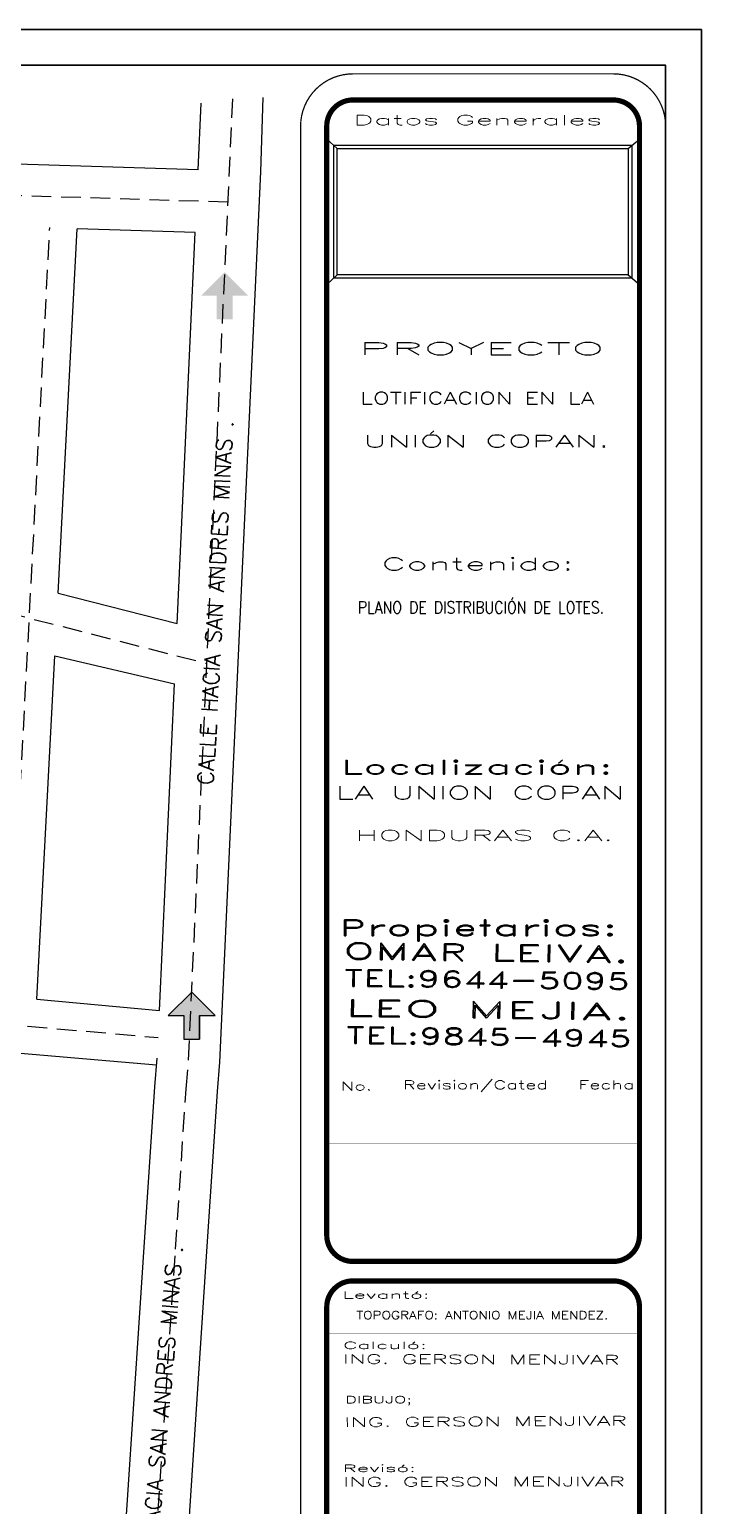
# Model space of a CAD drawing. Header units: metres. Extents: x 294898 to 295286, y 1620966 to 1622103.
# Drawn here: x 295200.5 to 295286.1, y 1621915.2 to 1622103.1 of the extents above; entities that cross this region are included whole.
import ezdxf
from ezdxf.enums import TextEntityAlignment as Align

# ---------------------------------------------------------------- set-up
doc = ezdxf.new("R2010")
doc.units = ezdxf.units.M
doc.linetypes.add('DASHED2', pattern=[0.375, 0.25, -0.125])
doc.styles.add('_TCW_TXTSTY_3', font='ROMAND.SHX', dxfattribs={"width": 2})
doc.styles.add('_TCW_TXTSTY_4', font='ROMAND.SHX', dxfattribs={"width": 1.5})
doc.styles.get("Standard").update_dxf_attribs({"font": 'simplex.shx'})

msp = doc.modelspace()

# ---------------------------------------------------------------- hatches: boundary and pattern name
h = msp.add_hatch(color=256)
h.dxf.hatch_style = 1
h.paths.add_polyline_path([(295225.3836, 1622072.231), (295222.3679, 1622069.231), (295224.3679, 1622069.231), (295224.3679, 1622066.231), (295226.3679, 1622066.231), (295226.3679, 1622069.231), (295228.3679, 1622069.231)])
h = msp.add_hatch(color=256)
h.dxf.hatch_style = 1
h.paths.add_polyline_path([(295221.1766, 1621980.5803), (295218.161, 1621977.5803), (295220.161, 1621977.5803), (295220.161, 1621974.5803), (295222.161, 1621974.5803), (295222.161, 1621977.5803), (295224.161, 1621977.5803)])

# ---------------------------------------------------------------- linework, layer by layer
at = {"color": 1, "linetype": 'DASHED2', "ltscale": 10}
for p, q in [((295223.3634, 1622028.2202, 761.473), (295226.3961, 1622094.29, 761.473)), ((295225.7927, 1622081.1448, 761.473), (295128.0444, 1622084.1758, 761.473)), ((295197.7778, 1621976.4305, 774.533), (295203.1146, 1622077.9215, 774.533)), ((295220.7783, 1621971.9014, 761.473), (295223.3634, 1622028.2202, 761.473)), ((295220.4582, 1621968.1982, 761.473), (295220.7783, 1621971.9014, 761.473)), ((295219.1138, 1621947.8159, 761.473), (295220.4582, 1621968.1982, 761.473)), ((295215.6852, 1621895.8361, 761.473), (295219.1138, 1621947.8159, 761.473))]:
    msp.add_line(p, q, dxfattribs=at)
for p, q in [((295238.3611, 1622089.1682), (295239.6901, 1622087.9783)), ((295276.7439, 1622087.9783), (295278.1683, 1622089.1682)), ((295204.1721, 1622031.3809, 774.533), (295206.6097, 1622077.7377, 774.533)), ((295239.6901, 1622071.8901), (295238.3611, 1622070.6635)), ((295276.7439, 1622071.8901), (295278.1683, 1622070.6635)), ((295201.4534, 1621979.6778, 774.533), (295203.7512, 1622023.3747, 774.533)), ((295203.7512, 1622023.3747, 769.142), (295218.9727, 1622019.7994, 769.142)), ((295201.4534, 1621979.6778, 774.533), (295217.0641, 1621978.2204, 774.533))]:
    msp.add_line(p, q)
at = {"color": 7, "lineweight": 35, "ltscale": 0.5}
for points in [[(294898.4946, 1621823.8246), (295286.0547, 1621823.8246), (295286.0547, 1622103.1307), (294898.4946, 1622103.1307)], [(294902.5539, 1621828.3841), (295281.4952, 1621828.3841), (295281.4952, 1622098.5711), (294902.5539, 1622098.5711)]]:
    msp.add_lwpolyline(points, close=True, dxfattribs=at)
at = {"flags": 128}
for points, elevation in [([(295221.9777, 1622085.265), (295128.1958, 1622088.173), (294941.0937, 1622096.5431)], 761.473), ([(295229.9747, 1622085.017), (295230.2571, 1622094.4859)], 761.473), ([(295221.9777, 1622085.265), (295222.367, 1622093.7465)], 761.473), ([(294984.995, 1621897.296), (295013.5786, 1621869.2109), (295061.6733, 1621844.6693), (295146.4273, 1621837.6093), (295219.6852, 1621838.1652), (295219.6852, 1621895.7043), (295223.1051, 1621947.5526), (295224.4468, 1621967.8943), (295224.7703, 1621971.6374), (295227.3592, 1622028.0368), (295229.9747, 1622085.017)], 761.473), ([(295219.3265, 1622027.5078), (295219.3676, 1622028.4036), (295221.6108, 1622077.2725), (295206.6097, 1622077.7377)], 761.473), ([(295204.1721, 1622031.3809), (295219.3265, 1622027.5078)], 774.533), ([(295217.0641, 1621978.2204), (295218.9727, 1622019.7994)], 761.473), ([(295221.1766, 1621980.5803), (295218.161, 1621977.5803), (295220.161, 1621977.5803), (295220.161, 1621974.5803), (295222.161, 1621974.5803), (295222.161, 1621977.5803), (295224.161, 1621977.5803), (295221.1766, 1621980.5803)], 761.473), ([(295143.939, 1621977.535), (295216.7108, 1621971.2939)], 768.212), ([(295222.161, 1621977.5803), (295222.161, 1621974.5803)], 761.473), ([(294995.4724, 1621899.4075), (295018.3091, 1621875.7784), (295063.9067, 1621852.5109), (295146.7296, 1621845.6118), (295211.6852, 1621846.1047), (295211.6852, 1621895.9679), (295215.1224, 1621948.0791), (295216.4695, 1621968.5021), (295216.7862, 1621972.1654)], 761.473)]:
    msp.add_lwpolyline(points, dxfattribs=dict(at, elevation=elevation))
for points, const_width in [([(295241.6881, 1621831.9858), (295274.8414, 1621831.9858, 0.41421356), (295281.4952, 1621838.6397), (295281.4952, 1622090.8316, 0.41421356), (295274.8414, 1622097.4855), (295241.6881, 1622097.4855, 0.41421356), (295235.0342, 1622090.8316), (295235.0342, 1621838.6397, 0.41421356), (295241.6881, 1621831.9858)], 0.1616), ([(295241.6881, 1621946.2777), (295274.8414, 1621946.2777, 0.41421356), (295278.1683, 1621949.6047), (295278.1683, 1622090.8316, 0.41421356), (295274.8414, 1622094.1586), (295241.6881, 1622094.1586, 0.41421356), (295238.3611, 1622090.8316), (295238.3611, 1621949.6047, 0.41421356), (295241.6881, 1621946.2777)], 0.6654), ([(295241.6881, 1621901.2495), (295274.8414, 1621901.2495, 0.41421356), (295278.1683, 1621904.5764), (295278.1683, 1621940.4695, 0.41421356), (295274.8414, 1621943.7965), (295241.6881, 1621943.7965, 0.41421356), (295238.3611, 1621940.4695), (295238.3611, 1621904.5764, 0.41421356), (295241.6881, 1621901.2495)], 0.6654)]:
    msp.add_lwpolyline(points, format="xyb", dxfattribs=dict(const_width=const_width))
msp.add_lwpolyline([(295241.6881, 1621832.5247, 0.0000539, 0.0000539, 0), (295274.8414, 1621832.5247, 0.0000539, 0.0000539, 0.41421356), (295280.9564, 1621838.6397, 0.0000539, 0.0000539, 0), (295280.9564, 1622090.8316, 0.0000539, 0.0000539, 0.41421356), (295274.8414, 1622096.9467, 0.0000539, 0.0000539, 0), (295241.6881, 1622096.9467, 0.0000539, 0.0000539, 0.41421356), (295235.573, 1622090.8316, 0.0000539, 0.0000539, 0), (295235.573, 1621838.6397, 0.0000539, 0.0000539, 0.41421356), (295241.6881, 1621832.5247, 0, 0, 0)], format="xyseb")
for points, const_width in [([(295238.3611, 1622089.1682), (295278.1683, 1622089.1682)], 0.00133), ([(295238.3611, 1622070.6635), (295278.1683, 1622070.6635)], 0.00133), ([(295238.3611, 1622038.9298), (295278.1683, 1622038.9298)], 0.00133), ([(295238.3611, 1622011.5638), (295278.1683, 1622011.5638)], 0.00133), ([(295238.3611, 1621991.3967), (295278.1683, 1621991.3967)], 0.00133), ([(295238.3611, 1621971.2297), (295278.1683, 1621971.2297)], 0.00133), ([(295245.015, 1621946.2777), (295245.015, 1621971.2297)], 0.00133), ([(295269.851, 1621946.2777), (295269.851, 1621971.2297)], 0.00133), ([(295238.3611, 1621966.2393), (295278.1683, 1621966.2393)], 0.00133), ([(295238.3611, 1621961.2489), (295278.1683, 1621961.2489)], 0.00133), ([(295238.3611, 1621956.2585), (295278.1683, 1621956.2585)], 0.00133), ([(295238.3611, 1621951.2681), (295278.1683, 1621951.2681)], 0.00133), ([(295238.3611, 1621937.1426), (295278.1683, 1621937.1426)], 0.0133), ([(295238.3611, 1621931.5981), (295278.1683, 1621931.5981)], 0.0133), ([(295238.3611, 1621921.4929), (295278.1683, 1621921.4929)], 0.0133)]:
    msp.add_lwpolyline(points, dxfattribs=dict(const_width=const_width))
for points in [[(295239.2591, 1622088.4093), (295277.1749, 1622088.4093), (295277.1749, 1622071.459), (295239.2591, 1622071.459), (295239.2591, 1622088.4093)], [(295239.6901, 1622087.9783), (295276.7439, 1622087.9783), (295276.7439, 1622071.8901), (295239.6901, 1622071.8901), (295239.6901, 1622087.9783)]]:
    msp.add_lwpolyline(points)
at = {"color": 1, "linetype": 'DASHED2', "ltscale": 10, "flags": 128}
for points, elevation in [([(295135.7296, 1622044.7446), (295223.097, 1622022.4156)], 774.533), ([(295144.2381, 1621981.0222), (295216.9066, 1621974.79)], 768.212)]:
    msp.add_lwpolyline(points, dxfattribs=dict(at, elevation=elevation))

# ---------------------------------------------------------------- texts
at = {"color": 0}
for s, height, style, width, p, p2 in [('Datos Generales', 1.263738, '_TCW_TXTSTY_3', 2.019875, (295241.7352, 1622090.969), (295273.4603, 1622090.969)), ('PROYECTO', 1.53475, '_TCW_TXTSTY_3', 2.730892, (295242.4292, 1622061.7258), (295273.7636, 1622061.7258)), ('LOTIFICACION EN LA ', 1.534746, '_TCW_TXTSTY_3', 1.23204, (295242.6146, 1622055.4302), (295273.949, 1622055.4302)), ('UNIÓN COPAN.', 1.534746, '_TCW_TXTSTY_3', 1.86413, (295242.979, 1622049.9657), (295274.3134, 1622049.9657)), ('Contenido:', 1.53475, '_TCW_TXTSTY_3', 2.043445, (295245.31, 1622034.3092), (295269.802, 1622034.3092)), ('PLANO DE DISTRIBUCIÓN DE LOTES.', 1.534746, '_TCW_TXTSTY_3', 0.740501, (295242.3242, 1622028.7798), (295273.6586, 1622028.7798)), ('Localización:', 1.764958, '_TCW_TXTSTY_3', 2.034483, (295240.1044, 1622008.3268), (295274.8152, 1622008.3268)), ('LA UNION COPAN', 1.638383, '_TCW_TXTSTY_3', 1.700942, (295239.4907, 1622005.1343), (295276.2498, 1622005.1343)), ('HONDURAS C.A.', 1.365319, '_TCW_TXTSTY_3', 2.031124, (295241.9727, 1621999.8419), (295274.8542, 1621999.8419)), ('Propietarios:', 2.029702, '_TCW_TXTSTY_3', 1.863261, (295239.8968, 1621987.7341), (295275.3743, 1621987.7341)), ('No.', 1.07418, '_TCW_TXTSTY_4', 1.626953, (295240.1342, 1621968.0593), (295244.1288, 1621968.0593)), ('Revision/Cated', 1.074177, '_TCW_TXTSTY_4', 1.521558, (295248.0645, 1621968.2213), (295266.5102, 1621968.2213)), ('Fecha', 1.07418, '_TCW_TXTSTY_4', 1.560417, (295270.3686, 1621968.2213), (295277.5522, 1621968.2213)), ('Levantó:', 0.88462, '_TCW_TXTSTY_3', 2.057617, (295240.3596, 1621941.5645), (295251.4541, 1621941.5645)), ('TOPOGRAFO: ANTONIO MEJIA MENDEZ.', 1.023164, '_TCW_TXTSTY_4', 1.077818, (295242.1279, 1621938.9296), (295274.2136, 1621938.9296)), ('Calculó:', 0.88462, '_TCW_TXTSTY_3', 2.059451, (295240.4291, 1621935.1318), (295251.0998, 1621935.1318)), ('DIBUJO; ', 0.88462, '_TCW_TXTSTY_3', 1.593969, (295240.7181, 1621928.229), (295250.3199, 1621928.229)), ('Revisó:', 0.88462, '_TCW_TXTSTY_3', 2.071934, (295240.4291, 1621919.4821), (295249.6808, 1621919.4821))]:
    msp.add_text(s, height=height, dxfattribs=dict(at, style=style, width=width)).set_placement(p, p2, align=Align.FIT)
for s, height, rotation, style, width, p, p2 in [('OMAR LEIVA.', 2.137022, 359.286309, '_TCW_TXTSTY_3', 1.797502, (295240.4417, 1621984.7518), (295276.8398, 1621984.2984)), ('TEL:9644-5095', 2.137022, 359.286309, '_TCW_TXTSTY_3', 1.454077, (295240.5262, 1621981.3098), (295276.9243, 1621980.8564)), ('LEO MEJIA.', 2.13702, 359.286309, '_TCW_TXTSTY_3', 2.044016, (295240.6926, 1621977.4778), (295277.0907, 1621977.0244)), ('TEL:9845-4945', 2.137022, 359.286309, '_TCW_TXTSTY_3', 1.454077, (295240.7771, 1621974.0358), (295277.1752, 1621973.5824)), ('ING. GERSON MENJIVAR', 1.176639, 359.841873, '_TCW_TXTSTY_4', 1.667202, (295240.4197, 1621933.2651), (295275.6366, 1621933.1679)), ('ING. GERSON MENJIVAR', 1.176639, 0.310426, '_TCW_TXTSTY_4', 1.704012, (295240.5883, 1621925.2118), (295276.5824, 1621925.4068)), ('ING. GERSON MENJIVAR', 1.176639, 0.09531, '_TCW_TXTSTY_4', 1.700353, (295240.4197, 1621917.6153), (295276.337, 1621917.6751))]:
    msp.add_text(s, height=height, rotation=rotation, dxfattribs=dict(at, style=style, width=width)).set_placement(p, p2, align=Align.FIT)
at = {"char_height": 2, "attachment_point": 1}
for insert, rotation in [((295221.9073, 1622006.9911, 774.533), 86.827712), ((295214.1744, 1621902.0271, 761.473), 85.200321)]:
    msp.add_mtext_dynamic_manual_height_columns('CALLE HACIA SAN ANDRES MINAS .', width=70.512286, gutter_width=1, heights=[0], dxfattribs=dict(at, insert=insert, rotation=rotation))

doc.saveas('drawing.dxf')
